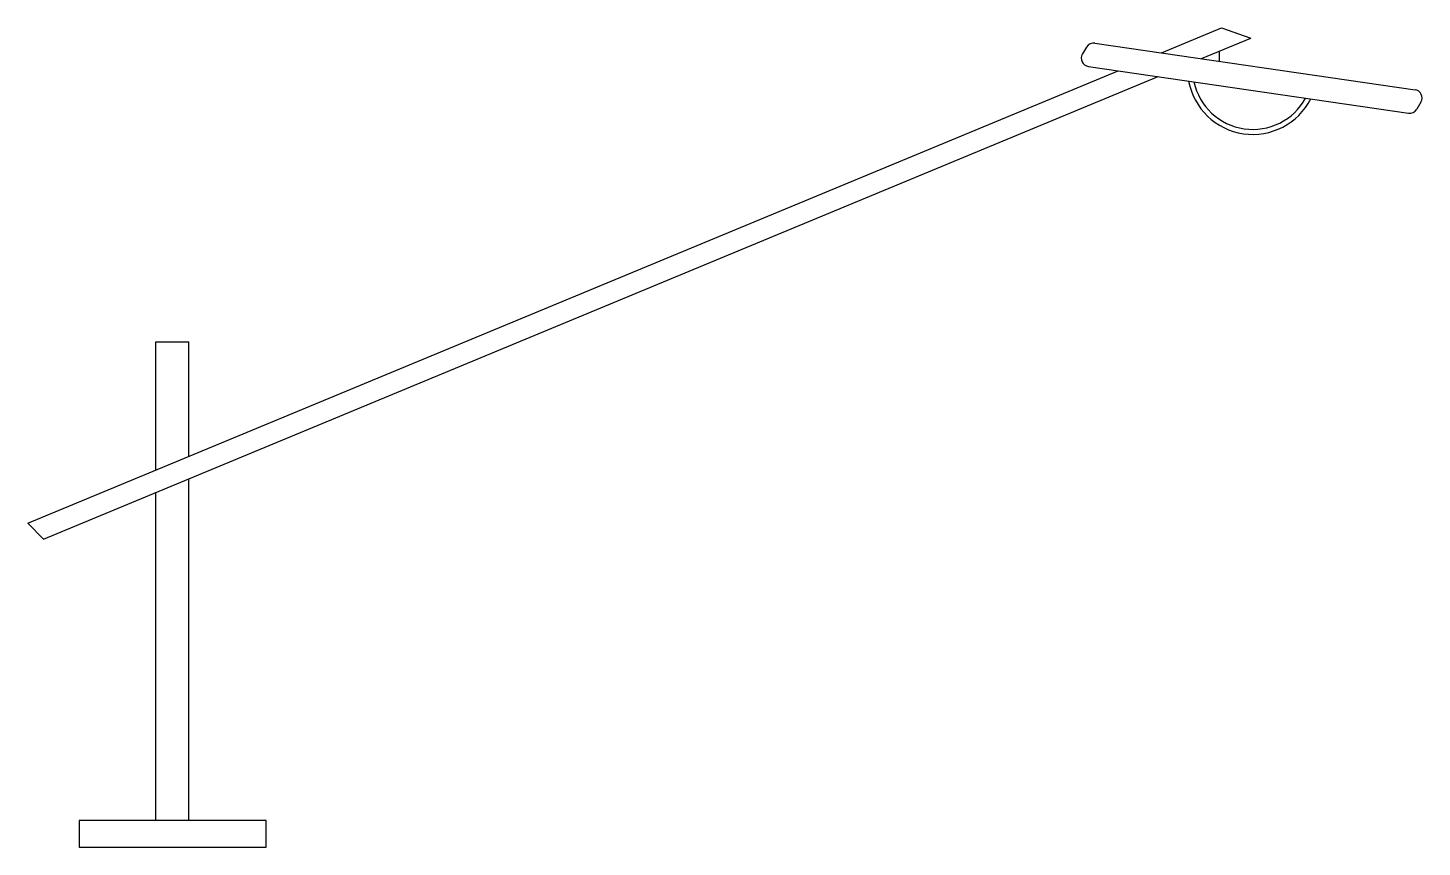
# Model space of a CAD drawing. Header units: millimetres. Extents: x -31 to 808, y 0 to 493.
import ezdxf

# ---------------------------------------------------------------- set-up
doc = ezdxf.new("R2010")
doc.units = ezdxf.units.MM

msp = doc.modelspace()

# ---------------------------------------------------------------- linework, layer by layer
at = {"color": 7, "ltscale": 0.13}
for p, q in [((651.17, 477.77), (687.26, 492.74)), ((675.24, 474.26), (704.79, 486.52)), ((687.26, 492.74), (704.79, 486.52)), ((606.01, 481.24), (603.51, 477.08)), ((611.02, 483.62), (803.59, 455.57)), ((685.83, 478.66), (685.83, 472.72)), ((-30.87, 194.81), (625.06, 466.94)), ((-21.49, 185.21), (649.13, 463.43)), ((607.08, 469.56), (799.65, 441.51)), ((807.15, 448.05), (804.65, 443.88)), ((46.05, 303.89), (66.05, 303.89)), ((46.05, 226.72), (46.05, 303.89)), ((66.05, 235.02), (66.05, 303.89)), ((66.05, 16.1), (66.05, 221.53)), ((46.05, 16.1), (46.05, 213.23)), ((-30.87, 194.81), (-21.49, 185.21)), ((0, 16.1), (0, 0)), ((112.54, 16.1), (0, 16.1)), ((112.54, 0), (112.54, 16.1)), ((0, 0), (112.54, 0))]:
    msp.add_line(p, q, dxfattribs=at)
for centre, radius, start, end in [((610.3, 478.67), 5, 81.71369, 149.02672), ((607.8, 474.5), 5, 149.02672, 261.71369), ((706.01, 467.95), 39.25, 190.53965, 332.88774), ((706.01, 467.95), 36.25, 192.16441, 331.26298), ((802.87, 450.62), 5, 329.02672, 81.71369), ((800.37, 446.46), 5, 261.71369, 329.02672)]:
    msp.add_arc(centre, radius, start, end, dxfattribs=at)

doc.saveas('drawing.dxf')
